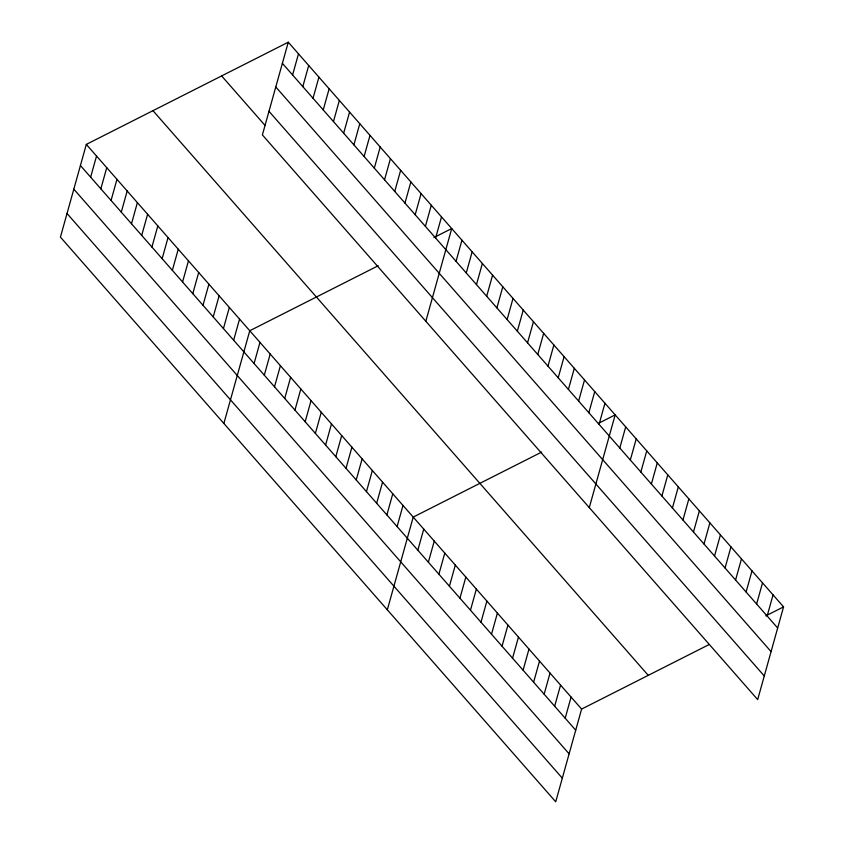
<?xml version="1.0" encoding="UTF-8"?>
<svg xmlns="http://www.w3.org/2000/svg" width="844" height="844" viewBox="0 0 844 844"><rect width="100%" height="100%" fill="white"/><g stroke="black" fill="none" stroke-linecap="round" stroke-linejoin="round"><path stroke-width="1.27" d="M288.279 42.2L262.389 134.924L757.68 699.602L783.57 606.878L288.279 42.2L86.32 144.398L60.43 237.122L555.721 801.8L581.611 709.076L708.918 644.658M90.635 177.166L96.532 156.045M100.847 188.813L106.745 167.692M111.06 200.461L116.957 179.339M121.283 212.108L127.18 190.976M131.495 223.755L137.393 202.623M141.708 235.402L147.605 214.27M151.92 247.049L157.828 225.918M162.143 258.697L168.04 237.565M172.355 270.344L178.253 249.212M182.568 281.991L188.465 260.859M192.791 293.638L198.688 272.507M203.003 305.275L208.901 284.154M213.215 316.922L219.113 295.801M292.594 74.968L298.491 53.847M223.438 328.569L229.336 307.448M302.806 86.615L308.704 65.494M233.651 340.216L239.548 319.095M313.029 98.263L318.926 77.142M223.871 423.466L249.761 330.743L378.207 265.744M323.241 109.91L329.139 88.789M254.076 363.511L259.984 342.39M333.454 121.557L339.351 100.436M264.299 375.158L270.196 354.037M343.666 133.204L349.574 112.083M274.511 386.805L280.408 365.674M353.889 144.852L359.787 123.73M284.723 398.452L290.621 377.321M364.102 156.499L369.999 135.367M294.946 410.1L300.844 388.968M374.314 168.146L380.211 147.014M305.159 421.747L311.056 400.615M384.537 179.793L390.434 158.661M315.371 433.394L321.269 412.262M394.749 191.44L400.647 170.309M325.594 445.041L331.492 423.91M404.962 203.087L410.859 181.956M335.806 456.688L341.704 435.557M415.185 214.735L421.082 193.603M346.019 468.336L351.916 447.204M425.397 226.382L431.295 205.25M356.231 479.972L362.129 458.851M435.609 238.019L441.507 216.897M366.454 491.619L372.352 470.498M425.84 321.269L451.73 228.545L433.953 237.533M376.667 503.267L382.564 482.146M456.045 261.313L461.942 240.192M386.879 514.914L392.776 493.793M466.257 272.96L472.155 251.839M397.102 526.561L402.999 505.44M476.47 284.607L482.367 263.486M387.322 609.811L413.212 517.087L541.658 452.089M486.693 296.255L492.59 275.133M417.843 550.204L423.741 529.082M496.905 307.902L502.802 286.781M428.362 562.209L434.259 541.078M507.117 319.549L513.015 298.428M438.891 574.205L444.788 553.084M517.34 331.196L523.238 310.064M449.409 586.211L455.317 565.079M527.553 342.843L533.45 321.712M459.938 598.206L465.835 577.085M537.765 354.491L543.663 333.359M470.467 610.201L476.364 589.08M547.978 366.138L553.875 345.006M480.985 622.207L486.882 601.076M558.201 377.785L564.098 356.653M491.514 634.203L497.411 613.082M568.413 389.432L574.31 368.3M502.043 646.209L507.94 625.077M578.625 401.079L584.523 379.948M512.561 658.204L518.459 637.072M588.848 412.716L594.746 391.595M523.09 670.199L528.988 649.078M599.061 424.363L604.958 403.242M533.619 682.205L539.516 661.074M589.281 507.613L615.17 414.889L598.512 423.319M544.137 694.201L550.035 673.079M619.802 448.016L625.699 426.885M554.666 706.206L560.564 685.075M630.32 460.012L636.228 438.891M565.185 718.202L571.093 697.07M640.849 472.018L646.747 450.886M651.378 484.013L657.276 462.881M661.896 496.008L667.794 474.887M672.425 508.014L678.323 486.882M682.954 520.009L688.852 498.888M693.473 532.005L699.37 510.884M704.001 544.011L709.899 522.879M714.53 556.006L720.428 534.885M725.049 568.012L730.946 546.88M735.578 580.007L741.475 558.886M746.096 592.003L752.004 570.882M756.625 604.009L762.522 582.877M767.154 616.004L773.051 594.883M765.803 615.867L783.57 606.878M282.381 63.321L777.672 628.01M275.777 86.953L771.078 651.631M268.983 111.302L764.284 675.981M221.634 75.928L265.048 125.418M152.964 110.669L648.255 675.348M86.32 144.398L581.611 709.076M80.412 165.519L575.714 730.197M73.818 189.151L569.12 753.829M67.024 213.49L562.326 778.168"/></g></svg>
